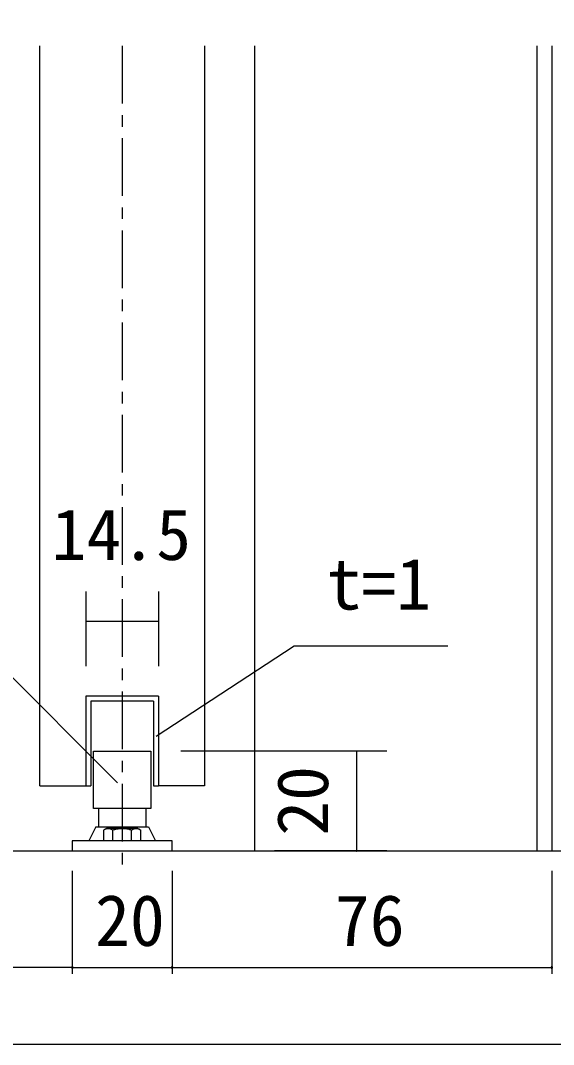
# Model space of a CAD drawing. Units: millimetres, scale not verified. Extents: x -800 to 800, y -554 to 554.
# Drawn here: x -441.6 to -335, y -27 to 178.2 of the extents above; entities that cross this region are included whole.
import ezdxf
from ezdxf.enums import TextEntityAlignment as Align

# ---------------------------------------------------------------- set-up
doc = ezdxf.new("R2010")
doc.units = ezdxf.units.MM
doc.header["$LTSCALE"] = 4
doc.linetypes.add('USER11', pattern=[4.619272, 2.886781, -0.577497, 0.577497, -0.577497])
for name, color, linetype, lineweight in [('1-0', 7, 'Continuous', 25), ('1-4_0', 7, 'Continuous', 25), ('2-0', 7, 'Continuous', 25)]:
    doc.layers.add(name, color=color, linetype=linetype, lineweight=lineweight)
doc.styles.add('ＭＳ ゴシック', font='')
doc.styles.get('ＭＳ ゴシック').set_extended_font_data('MS Gothic')

msp = doc.modelspace()

# ---------------------------------------------------------------- linework, layer by layer
at = {"layer": '1-0'}
msp.add_lwpolyline([(152, -27), (-780, -27), (-780, 534)], dxfattribs=at)
at = {"layer": '1-4_0'}
msp.add_lwpolyline([(152, -27), (-780, -27), (-780, 534)], dxfattribs=at)
msp.add_lwpolyline([(152, -27), (-780, -27), (-780, 534)], dxfattribs=at)
at = {"layer": '2-0'}
for p, q in [((-437.788, 24.796), (-437.788, 173.054)), ((-404.788, 173.054), (-404.788, 24.797)), ((-394.789, 173.054), (-394.789, 11.798)), ((-338.293, 173.054), (-338.293, 11.798)), ((-335.29, 173.054), (-335.29, 11.798)), ((-428.536, 63.793), (-428.536, 48.795)), ((-414.04, 63.793), (-414.04, 48.795)), ((-428.536, 57.794), (-414.04, 57.794)), ((-428.501, 57.798), (-428.5, 57.794)), ((-413.999, 57.798), (-413.999, 57.794)), ((-386.847, 52.82), (-414.499, 34.72)), ((-356.089, 52.82), (-386.847, 52.82)), ((-446.252, 49.465), (-422.234, 25.446)), ((-414.04, 42.795), (-428.536, 42.795)), ((-428.536, 42.795), (-428.536, 24.794)), ((-415.039, 41.794), (-415.039, 24.794)), ((-414.04, 42.795), (-414.04, 24.794)), ((-427.037, 20.297), (-427.037, 31.794)), ((-427.037, 31.794), (-415.539, 31.794)), ((-415.539, 31.794), (-415.539, 20.297)), ((-368.34, 31.794), (-409.538, 31.794)), ((-374.345, 11.797), (-374.345, 31.793)), ((-374.305, 31.798), (-374.305, 31.794)), ((-437.788, 24.796), (-428.536, 24.796)), ((-428.536, 24.796), (-427.541, 24.796)), ((-415.039, 24.796), (-414.04, 24.796)), ((-404.788, 24.796), (-414.04, 24.796)), ((-415.539, 20.297), (-427.037, 20.297)), ((-426.038, 20.297), (-426.038, 16.6)), ((-416.538, 20.297), (-416.538, 16.6)), ((-426.537, 16.598), (-427.96, 13.832)), ((-426.537, 16.598), (-416.039, 16.598)), ((-416.039, 16.598), (-414.594, 13.796)), ((-424.44, 16.295), (-425.043, 15.949)), ((-425.043, 15.948), (-425.043, 13.795)), ((-418.141, 16.295), (-424.44, 16.295)), ((-423.165, 15.948), (-423.291, 16.02)), ((-423.165, 13.796), (-423.165, 15.949)), ((-419.411, 15.948), (-419.285, 16.02)), ((-419.411, 13.796), (-419.411, 15.949)), ((-418.141, 16.295), (-417.538, 15.949)), ((-417.538, 13.796), (-417.538, 15.949)), ((-431.287, 13.796), (-431.287, 11.797)), ((-411.289, 13.796), (-431.287, 13.796)), ((-411.289, 11.797), (-411.289, 13.796)), ((-612.837, 11.797), (-98.113, 11.797)), ((-431.287, 11.797), (-411.289, 11.797)), ((-368.34, 11.797), (-390.787, 11.797)), ((-374.305, 11.801), (-374.305, 11.797)), ((-431.287, 7.797), (-431.287, -12.81)), ((-411.287, 7.797), (-411.287, -12.81)), ((-335.29, 7.797), (-335.29, -12.81)), ((-335.29, 7.797), (-335.29, -12.81)), ((-431.289, -11.56), (-507.286, -11.56)), ((-431.287, -11.56), (-411.287, -11.56)), ((-411.287, -11.56), (-335.29, -11.56))]:
    msp.add_line(p, q, dxfattribs=at)
at = {"layer": '2-0', "linetype": 'USER11'}
msp.add_line((-421.288, 173.054), (-421.288, 8.809), dxfattribs=at)
at = {"layer": '2-0'}
msp.add_lwpolyline([(-415.039, 41.794), (-427.541, 41.794), (-427.541, 24.794)], dxfattribs=at)
for centre, radius, start, end in [((-428.542, 57.794), 0.0352, 170.82015, 176.87476), ((-428.539, 57.794), 0.0381, 177.03903, 182.96097), ((-428.535, 57.794), 0.042, 182.81266, 188.39209), ((-428.535, 57.794), 0.042, 188.39413, 193.90092), ((-428.539, 57.794), 0.0379, 159.35032, 164.98281), ((-428.54, 57.794), 0.0365, 164.98205, 170.81891), ((-428.535, 57.794), 0.0421, 193.90182, 199.33495), ((-428.538, 57.793), 0.0393, 153.89716, 159.35252), ((-428.535, 57.795), 0.0423, 199.33486, 204.70272), ((-428.535, 57.795), 0.0424, 204.70183, 210.02055), ((-428.537, 57.793), 0.0406, 148.5855, 153.90029), ((-428.536, 57.792), 0.0415, 143.37283, 148.58915), ((-428.534, 57.795), 0.0424, 210.01911, 215.31063), ((-428.535, 57.795), 0.0423, 215.30887, 220.59895), ((-428.535, 57.792), 0.0422, 138.21427, 143.37667), ((-428.535, 57.792), 0.0424, 133.06491, 138.21801), ((-428.535, 57.794), 0.042, 220.59713, 225.91328), ((-428.535, 57.792), 0.0424, 127.88189, 133.06831), ((-428.535, 57.794), 0.0415, 225.91165, 231.28099), ((-428.536, 57.794), 0.0409, 231.27983, 236.72693), ((-428.535, 57.792), 0.042, 122.62636, 127.88468), ((-428.536, 57.793), 0.0414, 117.26569, 122.62828), ((-428.536, 57.793), 0.0403, 236.72652, 242.27093), ((-428.536, 57.793), 0.0407, 111.77587, 117.26641), ((-428.536, 57.792), 0.0397, 242.27156, 247.92537), ((-428.536, 57.794), 0.0401, 106.14428, 111.7751), ((-428.536, 57.792), 0.0392, 247.92731, 253.69268), ((-428.536, 57.794), 0.0396, 100.3723, 106.14174), ((-428.536, 57.792), 0.0389, 253.6961, 259.56319), ((-428.536, 57.794), 0.0394, 94.47739, 100.36786), ((-428.536, 57.792), 0.039, 259.56813, 265.5139), ((-428.537, 57.798), 0.0355, 88.39587, 94.73252), ((-428.537, 57.788), 0.0354, 265.25733, 271.60805), ((-428.536, 57.807), 0.0267, 80.95099, 88.09709), ((-428.536, 57.779), 0.0266, 271.90037, 279.08636), ((-428.537, 57.805), 0.029, 74.2873, 80.94722), ((-428.537, 57.781), 0.0286, 279.09107, 285.83912), ((-428.538, 57.802), 0.0316, 68.10152, 74.28897), ((-428.537, 57.784), 0.031, 285.83872, 292.15308), ((-428.539, 57.8), 0.0345, 62.34305, 68.1066), ((-428.538, 57.786), 0.0337, 292.14934, 298.0676), ((-428.54, 57.797), 0.0373, 56.94218, 62.34992), ((-428.54, 57.789), 0.0364, 298.062, 303.6413), ((-428.541, 57.795), 0.04, 51.82109, 56.94979), ((-428.541, 57.791), 0.039, 303.6349, 308.94155), ((-428.543, 57.793), 0.0421, 46.90032, 51.82883), ((-428.543, 57.792), 0.0412, 308.93501, 314.03764), ((-428.544, 57.792), 0.0437, 42.10199, 46.90788), ((-428.544, 57.794), 0.0431, 314.03135, 318.99693), ((-428.545, 57.795), 0.0443, 318.99111, 323.88273), ((-428.544, 57.792), 0.0445, 37.35113, 42.10924), ((-428.544, 57.792), 0.0445, 32.57602, 37.35801), ((-428.545, 57.795), 0.0451, 323.87752, 328.75322), ((-428.544, 57.792), 0.0438, 27.70839, 32.58243), ((-428.546, 57.795), 0.0453, 328.74874, 333.66057), ((-428.543, 57.793), 0.0424, 22.68419, 27.71419), ((-428.545, 57.795), 0.045, 333.65697, 338.64997), ((-428.545, 57.795), 0.0444, 338.64748, 343.75825), ((-428.541, 57.793), 0.0407, 17.44519, 22.68906), ((-428.539, 57.794), 0.0387, 11.94217, 17.44862), ((-428.544, 57.795), 0.0437, 343.75711, 349.01187), ((-428.537, 57.794), 0.0367, 6.13986, 11.94348), ((-428.543, 57.794), 0.0424, 354.42703, 359.99521), ((-428.543, 57.795), 0.043, 349.01238, 354.42464), ((-414.031, 57.795), 0.0449, 168.2673, 172.97207), ((-414.022, 57.794), 0.0542, 182.11005, 186.42467), ((-414.032, 57.795), 0.0441, 163.51132, 168.27052), ((-414.03, 57.794), 0.0454, 172.96899, 177.65556), ((-414.025, 57.794), 0.0504, 177.76401, 182.23599), ((-414.024, 57.794), 0.0518, 186.42206, 190.84675), ((-414.033, 57.795), 0.0429, 158.66381, 163.51453), ((-414.026, 57.794), 0.0493, 190.84404, 195.4083), ((-414.029, 57.793), 0.0467, 195.40564, 200.13983), ((-414.034, 57.796), 0.0415, 153.68814, 158.66678), ((-414.036, 57.796), 0.0399, 148.55019, 153.6906), ((-414.031, 57.792), 0.044, 200.13747, 205.07127), ((-414.034, 57.791), 0.0414, 205.06953, 210.22965), ((-414.037, 57.797), 0.0382, 143.22093, 148.55179), ((-414.036, 57.79), 0.0389, 210.22897, 215.63606), ((-414.038, 57.788), 0.0367, 215.63694, 221.30167), ((-414.038, 57.798), 0.0366, 137.67968, 143.22124), ((-414.039, 57.799), 0.0352, 131.91794, 137.67822), ((-414.039, 57.787), 0.0348, 221.30466, 227.22328), ((-414.04, 57.8), 0.034, 125.94353, 131.91429), ((-414.04, 57.786), 0.0334, 227.22879, 233.37888), ((-414.041, 57.801), 0.0332, 119.7839, 125.93743), ((-414.041, 57.785), 0.0325, 233.38707, 239.72466), ((-414.041, 57.801), 0.0329, 113.48771, 119.77542), ((-414.041, 57.785), 0.0322, 239.73523, 246.19473), ((-414.041, 57.801), 0.0333, 107.12324, 113.47734), ((-414.041, 57.785), 0.0326, 246.20688, 252.70485), ((-414.04, 57.8), 0.0343, 100.77311, 107.11189), ((-414.04, 57.787), 0.0337, 252.71739, 259.16015), ((-414.04, 57.798), 0.0361, 94.52594, 100.76197), ((-414.04, 57.789), 0.0358, 259.17174, 265.4655), ((-414.04, 57.795), 0.0388, 88.46892, 94.52452), ((-414.04, 57.791), 0.0387, 265.46552, 271.53509), ((-414.04, 57.794), 0.0394, 82.56692, 88.50609), ((-414.04, 57.792), 0.0392, 271.49154, 277.46386), ((-414.04, 57.794), 0.0394, 76.72834, 82.56154), ((-414.04, 57.792), 0.0389, 277.46951, 283.37966), ((-414.04, 57.794), 0.0398, 71.02356, 76.72486), ((-414.04, 57.792), 0.039, 283.38385, 289.20212), ((-414.04, 57.794), 0.0404, 65.46198, 71.02193), ((-414.04, 57.792), 0.0394, 289.20479, 294.91481), ((-414.04, 57.793), 0.0411, 60.03774, 65.46199), ((-414.04, 57.793), 0.04, 294.91607, 300.51423), ((-414.041, 57.792), 0.0417, 54.73221, 60.0391), ((-414.04, 57.793), 0.0406, 300.51431, 306.00803), ((-414.041, 57.792), 0.0422, 49.51672, 54.7346), ((-414.041, 57.794), 0.0412, 306.0072, 311.41261), ((-414.041, 57.792), 0.0425, 44.35521, 49.51985), ((-414.041, 57.794), 0.0418, 311.41118, 316.75064), ((-414.041, 57.792), 0.0424, 39.20656, 44.35881), ((-414.041, 57.794), 0.0422, 316.74888, 322.04853), ((-414.041, 57.792), 0.0419, 34.02665, 39.21038), ((-414.042, 57.795), 0.0424, 322.04671, 327.33413), ((-414.04, 57.793), 0.0411, 28.77035, 34.03043), ((-414.042, 57.795), 0.0424, 327.3325, 332.63459), ((-414.039, 57.793), 0.04, 23.39371, 28.77379), ((-414.042, 57.795), 0.0424, 332.6334, 337.97426), ((-414.038, 57.794), 0.0386, 17.85659, 23.39643), ((-414.041, 57.795), 0.0422, 337.97374, 343.37266), ((-414.036, 57.794), 0.0372, 12.12611, 17.85814), ((-414.041, 57.794), 0.042, 343.37304, 348.84251), ((-414.035, 57.794), 0.0359, 6.18083, 12.12595), ((-414.041, 57.794), 0.042, 348.84396, 354.38784), ((-414.041, 57.794), 0.0421, 354.3905, 0.00259), ((-374.336, 31.794), 0.0455, 171.98237, 177.32406), ((-374.341, 31.794), 0.0398, 177.09971, 182.90029), ((-374.347, 31.794), 0.0345, 183.12432, 189.2346), ((-374.346, 31.794), 0.0352, 189.23947, 195.15469), ((-374.337, 31.794), 0.0445, 161.46126, 166.68802), ((-374.336, 31.794), 0.0449, 166.68967, 171.97949), ((-374.345, 31.794), 0.0362, 195.15691, 200.86067), ((-374.337, 31.794), 0.0442, 156.2971, 161.46086), ((-374.344, 31.795), 0.0373, 200.86059, 206.35749), ((-374.337, 31.794), 0.0438, 151.18623, 156.29787), ((-374.343, 31.795), 0.0385, 206.35559, 211.66738), ((-374.338, 31.795), 0.0434, 146.10771, 151.18805), ((-374.342, 31.796), 0.0395, 211.66412, 216.82562), ((-374.342, 31.796), 0.0402, 216.8214, 221.87688), ((-374.338, 31.795), 0.0427, 141.03183, 146.11045), ((-374.339, 31.796), 0.0417, 135.92131, 141.03533), ((-374.341, 31.796), 0.0404, 221.87199, 226.8724), ((-374.34, 31.797), 0.0404, 130.73257, 135.92539), ((-374.342, 31.796), 0.0402, 226.86708, 231.86794), ((-374.341, 31.798), 0.0388, 125.41722, 130.73703), ((-374.342, 31.796), 0.0395, 231.86237, 236.9222), ((-374.343, 31.795), 0.0382, 236.91661, 242.09545), ((-374.342, 31.799), 0.0369, 119.92388, 125.42177), ((-374.343, 31.801), 0.0348, 114.20093, 119.92808), ((-374.343, 31.793), 0.0366, 242.09012, 247.44763), ((-374.344, 31.803), 0.0327, 108.2006, 114.20417), ((-374.344, 31.791), 0.0347, 247.44301, 253.03569), ((-374.345, 31.805), 0.0306, 101.88497, 108.20202), ((-374.345, 31.79), 0.0328, 253.03242, 258.90919), ((-374.345, 31.807), 0.0288, 95.23395, 101.88352), ((-374.345, 31.788), 0.0309, 258.90817, 265.10412), ((-374.345, 31.805), 0.0306, 88.33551, 94.94872), ((-374.345, 31.79), 0.0327, 265.3696, 271.55717), ((-374.345, 31.794), 0.0413, 82.93841, 88.60007), ((-374.345, 31.801), 0.0443, 271.31332, 276.59709), ((-374.345, 31.795), 0.0405, 77.2663, 82.93451), ((-374.345, 31.8), 0.0435, 276.59909, 281.8668), ((-374.345, 31.796), 0.04, 71.60786, 77.26306), ((-374.345, 31.8), 0.0429, 281.86797, 287.11503), ((-374.345, 31.799), 0.0424, 287.11538, 292.34487), ((-374.345, 31.796), 0.0397, 65.97605, 71.60533), ((-374.345, 31.796), 0.0397, 60.37723, 65.97421), ((-374.345, 31.799), 0.0418, 292.3445, 297.56656), ((-374.345, 31.796), 0.0397, 54.81198, 60.37596), ((-374.344, 31.798), 0.0413, 297.56562, 302.79641), ((-374.345, 31.796), 0.0399, 49.2764, 54.81115), ((-374.344, 31.798), 0.0406, 302.79505, 308.05545), ((-374.345, 31.796), 0.0401, 43.76368, 49.27582), ((-374.344, 31.797), 0.0398, 308.05388, 313.36787), ((-374.345, 31.795), 0.0403, 38.2658, 43.76315), ((-374.343, 31.796), 0.0389, 313.36632, 318.75917), ((-374.346, 31.795), 0.0406, 32.77524, 38.26514), ((-374.342, 31.796), 0.0379, 318.75793, 324.25407), ((-374.346, 31.795), 0.041, 27.28663, 32.77429), ((-374.341, 31.795), 0.0368, 324.25344, 329.87397), ((-374.346, 31.795), 0.0415, 21.79815, 27.28525), ((-374.34, 31.795), 0.0359, 329.87431, 335.63416), ((-374.347, 31.795), 0.0421, 16.31262, 21.79624), ((-374.34, 31.794), 0.035, 335.63582, 341.54075), ((-374.348, 31.794), 0.043, 10.83825, 16.31016), ((-374.349, 31.794), 0.0441, 5.38877, 10.83526), ((-374.339, 31.794), 0.034, 347.59269, 353.75417), ((-374.339, 31.794), 0.0343, 341.54402, 347.58764), ((-374.339, 31.794), 0.034, 353.76095, 0.00413), ((-424.1, 14.59), 1.647, 114.2736, 119.74803), ((-424.103, 14.597), 1.639, 108.83036, 114.2719), ((-424.104, 14.601), 1.635, 103.42093, 108.82934), ((-424.104, 14.601), 1.635, 98.03992, 103.42046), ((-424.104, 14.601), 1.635, 92.67772, 98.03984), ((-424.104, 14.601), 1.635, 87.32216, 92.67784), ((-424.104, 14.601), 1.635, 81.96016, 87.32228), ((-424.104, 14.601), 1.635, 76.57954, 81.96008), ((-424.104, 14.601), 1.635, 71.17066, 76.57907), ((-424.105, 14.597), 1.639, 65.7281, 71.16964), ((-424.109, 14.59), 1.647, 60.25197, 65.7264), ((-421.279, 9.982), 6.257, 104.34625, 107.54637), ((-421.282, 9.995), 6.244, 101.15224, 104.3461), ((-421.284, 10.005), 6.233, 97.96319, 101.15214), ((-421.286, 10.013), 6.225, 94.77737, 97.96312), ((-421.286, 10.021), 6.218, 91.59278, 94.77733), ((-421.286, 10.027), 6.211, 88.40725, 91.59275), ((-421.286, 10.033), 6.206, 85.21856, 88.40722), ((-421.286, 10.037), 6.201, 82.02457, 85.21851), ((-421.285, 10.041), 6.198, 78.82338, 82.0245), ((-421.285, 10.042), 6.197, 75.61335, 78.82326), ((-421.286, 10.039), 6.199, 72.39332, 75.61317), ((-418.481, 14.627), 1.608, 114.39291, 119.96639), ((-418.48, 14.623), 1.612, 108.8817, 114.39141), ((-418.477, 14.615), 1.62, 103.43208, 108.88109), ((-418.475, 14.607), 1.629, 98.03386, 103.43216), ((-418.474, 14.599), 1.637, 92.67178, 98.03444), ((-418.474, 14.594), 1.642, 87.32739, 92.67261), ((-418.474, 14.592), 1.644, 81.9811, 87.32824), ((-418.474, 14.593), 1.643, 76.61414, 81.98175), ((-418.473, 14.595), 1.641, 71.21053, 76.61437), ((-418.472, 14.597), 1.639, 65.75889, 71.21012), ((-418.473, 14.597), 1.639, 60.25425, 65.75767), ((-374.339, 11.797), 0.0427, 182.80906, 188.30051), ((-374.346, 11.797), 0.0352, 164.84531, 170.76053), ((-374.347, 11.797), 0.0345, 170.7654, 176.87568), ((-374.343, 11.797), 0.038, 177.04018, 182.95982), ((-374.338, 11.797), 0.0433, 188.30193, 193.63465), ((-374.345, 11.797), 0.0362, 159.13933, 164.84309), ((-374.337, 11.797), 0.0441, 193.6343, 198.81452), ((-374.344, 11.796), 0.0373, 153.64251, 159.13941), ((-374.337, 11.798), 0.0448, 198.81267, 203.86058), ((-374.343, 11.796), 0.0385, 148.33262, 153.64441), ((-374.336, 11.798), 0.0452, 203.8575, 208.80478), ((-374.342, 11.795), 0.0395, 143.17438, 148.33588), ((-374.336, 11.798), 0.0452, 208.80072, 213.68839), ((-374.342, 11.795), 0.0402, 138.12312, 143.1786), ((-374.337, 11.798), 0.0448, 213.68352, 218.56029), ((-374.341, 11.795), 0.0404, 133.1276, 138.12801), ((-374.337, 11.797), 0.0438, 218.55475, 223.47576), ((-374.342, 11.795), 0.0402, 128.13206, 133.13292), ((-374.338, 11.796), 0.0422, 223.46968, 228.49562), ((-374.34, 11.794), 0.0401, 228.48917, 233.68527), ((-374.342, 11.795), 0.0395, 123.0778, 128.13763), ((-374.343, 11.796), 0.0382, 117.90455, 123.08339), ((-374.341, 11.792), 0.0377, 233.67874, 239.11316), ((-374.343, 11.79), 0.035, 239.10705, 244.84791), ((-374.343, 11.798), 0.0366, 112.55237, 117.90988), ((-374.344, 11.788), 0.0323, 244.84308, 250.95318), ((-374.344, 11.8), 0.0347, 106.96431, 112.55699), ((-374.345, 11.801), 0.0328, 101.09081, 106.96758), ((-374.345, 11.785), 0.0297, 250.95091, 257.47914), ((-374.345, 11.803), 0.0309, 94.89588, 101.09183), ((-374.345, 11.783), 0.0275, 257.48108, 264.45024), ((-374.345, 11.802), 0.0327, 88.44283, 94.6304), ((-374.345, 11.784), 0.0289, 264.75659, 271.76204), ((-374.345, 11.79), 0.0443, 83.40291, 88.68668), ((-374.345, 11.795), 0.0392, 271.49154, 277.46386), ((-374.345, 11.791), 0.0435, 78.1332, 83.40091), ((-374.345, 11.794), 0.0389, 277.46951, 283.37966), ((-374.345, 11.791), 0.0429, 72.88497, 78.13203), ((-374.345, 11.794), 0.039, 283.38385, 289.20212), ((-374.345, 11.792), 0.0424, 67.65513, 72.88462), ((-374.345, 11.795), 0.0394, 289.20479, 294.91481), ((-374.345, 11.792), 0.0418, 62.43344, 67.6555), ((-374.346, 11.795), 0.04, 294.91607, 300.51423), ((-374.344, 11.793), 0.0413, 57.20359, 62.43438), ((-374.346, 11.796), 0.0406, 300.51431, 306.00803), ((-374.344, 11.793), 0.0406, 51.94455, 57.20495), ((-374.346, 11.796), 0.0412, 306.0072, 311.41261), ((-374.344, 11.794), 0.0398, 46.63213, 51.94612), ((-374.347, 11.797), 0.0418, 311.41118, 316.75064), ((-374.343, 11.795), 0.0389, 41.24083, 46.63368), ((-374.347, 11.797), 0.0422, 316.74888, 322.04853), ((-374.342, 11.795), 0.0379, 35.74593, 41.24207), ((-374.347, 11.797), 0.0424, 322.04671, 327.33413), ((-374.341, 11.796), 0.0368, 30.12603, 35.74656), ((-374.347, 11.797), 0.0424, 327.3325, 332.63459), ((-374.34, 11.796), 0.0359, 24.36584, 30.12569), ((-374.347, 11.797), 0.0424, 332.6334, 337.97426), ((-374.34, 11.797), 0.035, 18.45925, 24.36418), ((-374.347, 11.797), 0.0422, 337.97374, 343.37266), ((-374.347, 11.797), 0.042, 343.37304, 348.84251), ((-374.339, 11.797), 0.0343, 12.41236, 18.45598), ((-374.339, 11.797), 0.034, 6.24583, 12.40731), ((-374.347, 11.797), 0.042, 348.84396, 354.38784), ((-374.347, 11.797), 0.0421, 354.3905, 0.00259), ((-431.287, -11.56), 0.156, 0, 180), ((-431.287, -11.56), 0.156, 180, 0), ((-411.287, -11.56), 0.156, 0, 180), ((-411.287, -11.56), 0.156, 180, 0), ((-335.29, -11.56), 0.156, 0, 180), ((-335.29, -11.56), 0.156, 0, 180), ((-335.29, -11.56), 0.156, 180, 0), ((-335.29, -11.56), 0.156, 180, 0)]:
    msp.add_arc(centre, radius, start, end, dxfattribs=at)

# ---------------------------------------------------------------- texts
at = {"layer": '2-0', "style": 'ＭＳ ゴシック'}
for s, p in [('14.5', (-435.419, 66.991)), ('t=1', (-380.395, 57.076)), ('20', (-426.726, -10.325)), ('76', (-378.727, -10.325))]:
    msp.add_text(s, height=10.26, dxfattribs=at).set_placement(p, align=Align.BOTTOM_LEFT)
msp.add_text('20', height=10.26, rotation=90, dxfattribs=at).set_placement((-376.996, 14.839), align=Align.BOTTOM_LEFT)

doc.saveas('drawing.dxf')
